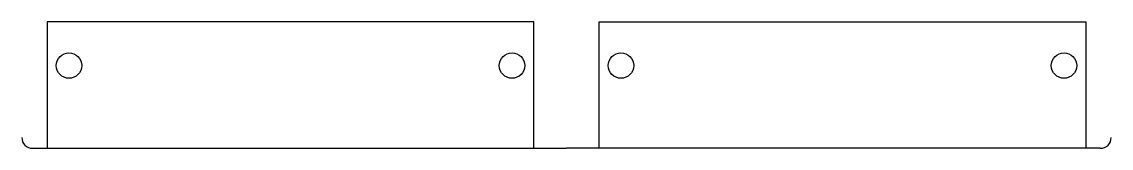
# Model space of a CAD drawing. Header units: millimetres. Extents: x -75 to 75, y -110 to -92.
import ezdxf

# ---------------------------------------------------------------- set-up
doc = ezdxf.new("R2010")
doc.units = ezdxf.units.MM
doc.layers.get('0').update_dxf_attribs({"linetype": 'CONTINUOUS'})

msp = doc.modelspace()

# ---------------------------------------------------------------- linework, layer by layer
for p in [(-73.5, -110), (73.5, -110)]:
    msp.add_line(p, (0, -110))
for points in [[(-4.5, -110), (-4.5, -92.5), (-71.5, -92.5), (-71.5, -110)], [(4.5, -110), (4.5, -92.5), (71.5, -92.5), (71.5, -110)]]:
    msp.add_lwpolyline(points, close=True)
for centre in [(-68.5, -98.57), (-7.5, -98.57), (7.5, -98.57), (68.5, -98.57)]:
    msp.add_circle(centre, 1.75)
for centre, start, end in [((-73.5, -108.5), 180, 270), ((73.5, -108.5), -90, 0)]:
    msp.add_arc(centre, 1.5, start, end)

doc.saveas('drawing.dxf')
